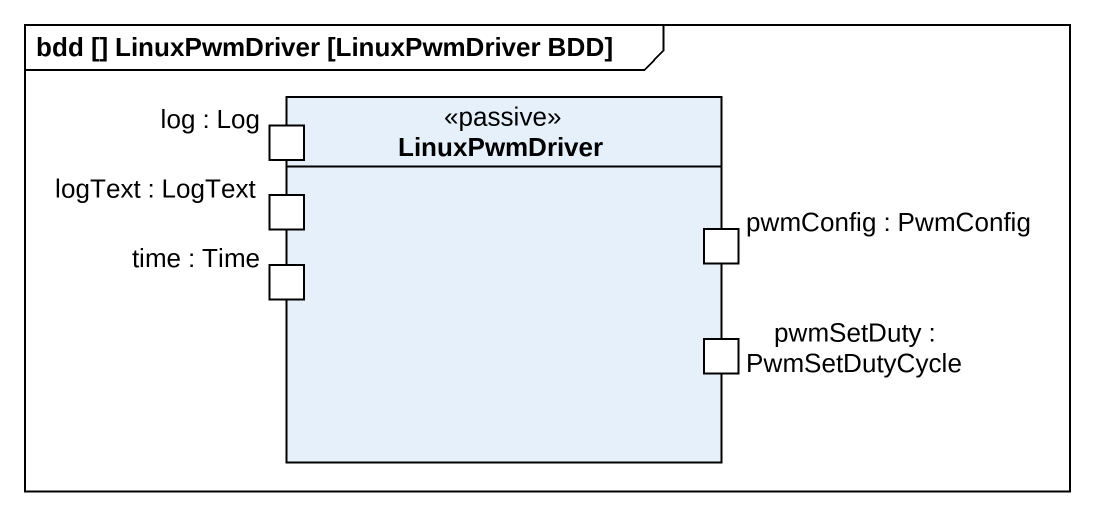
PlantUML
@startuml
mainframe bdd [] LinuxPwmDriver [LinuxPwmDriver BDD]
rectangle LinuxPwmDriver <<passive>> {
  port "log : Log" as log_Log
  port "logText : LogText" as logText_LogText
  port "time : Time" as time_Time
  port "pwmConfig : PwmConfig" as pwmConfig_PwmConfig
  port "pwmSetDuty : PwmSetDutyCycle" as pwmSetDuty_PwmSetDutyCycle
}
@enduml
